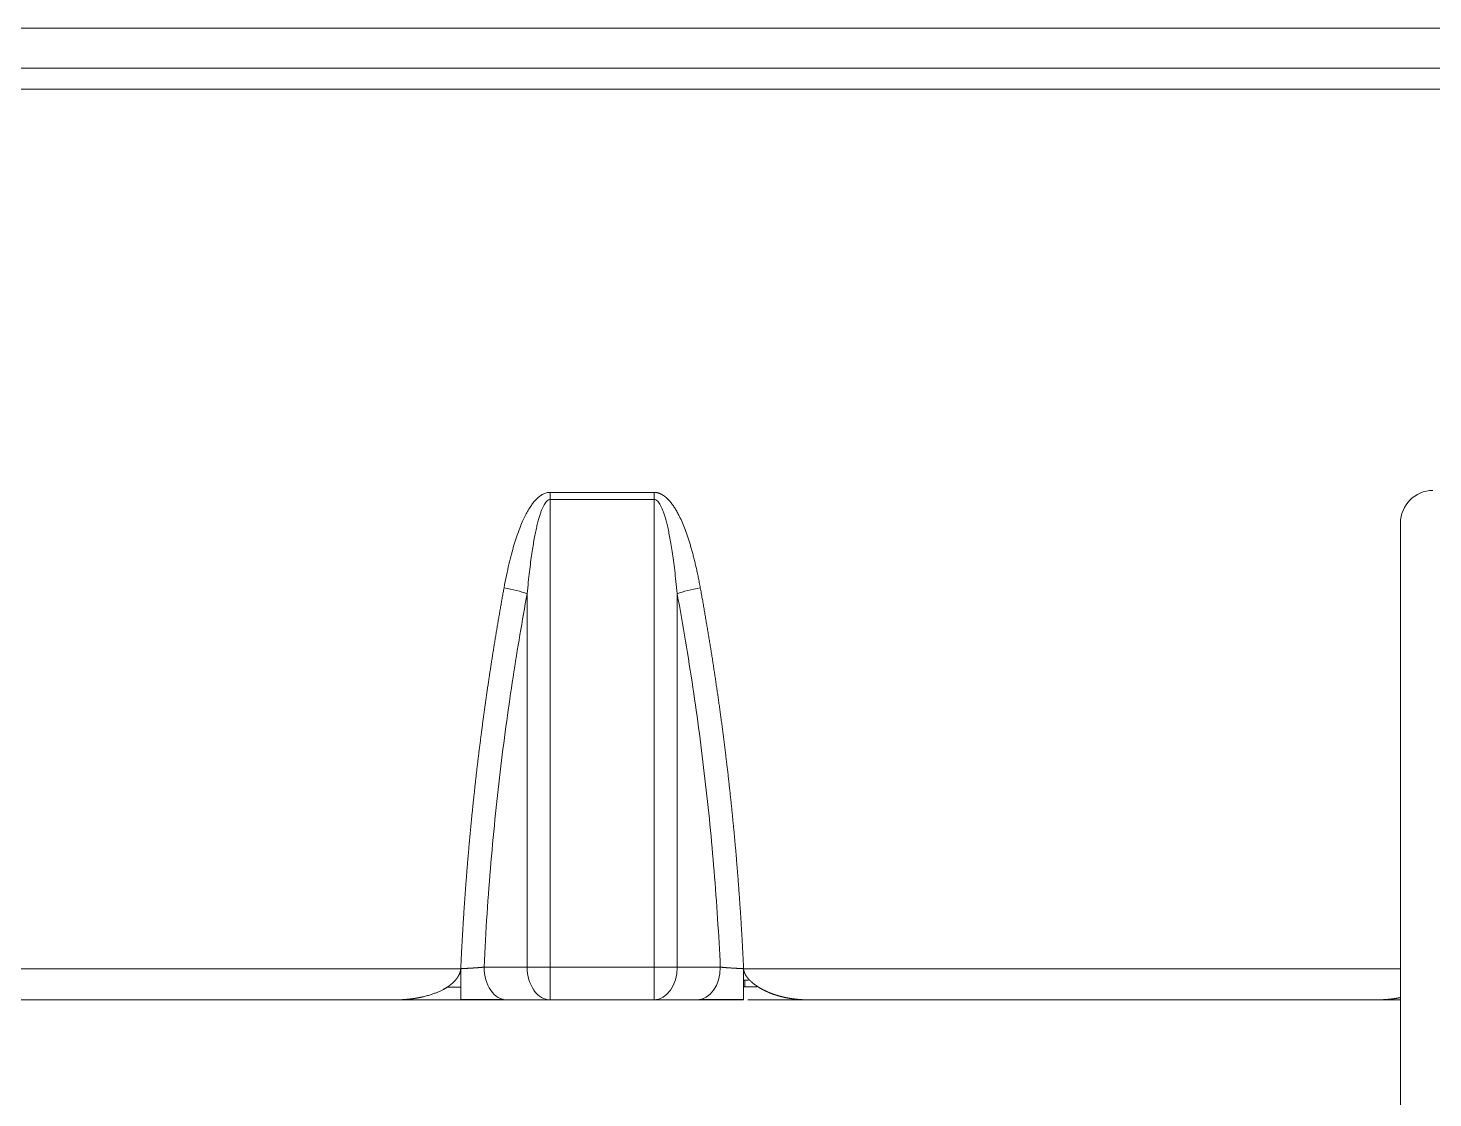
# Model space of a CAD drawing. Header units: millimetres. Extents: x 17284 to 19660, y -6011 to -2651.
# Drawn here: x 17908.49 to 17950.89, y -3418.2 to -3385.9 of the extents above; entities that cross this region are included whole.
import ezdxf

# ---------------------------------------------------------------- set-up
doc = ezdxf.new("R2010")
doc.units = ezdxf.units.MM

msp = doc.modelspace()

# ---------------------------------------------------------------- linework, layer by layer
at = {"linetype": 'Continuous', "lineweight": 13, "extrusion": (-1, -2.22045e-16, 0)}
for p, q in [((17885.112, -3385.897, 0), (17966.525, -3385.897, 0)), ((17966.525, -3387.742, 0), (17885.112, -3387.742, 0)), ((17927.384, -3399.917, 0), (17924.253, -3399.917, 0)), ((17924.253, -3400.13, 0), (17927.384, -3400.13, 0)), ((17924.253, -3400.13, 0), (17924.253, -3414.256, 0)), ((17927.384, -3414.256, 0), (17927.384, -3400.13, 0)), ((17923.555, -3402.979, 0), (17923.555, -3414.256, 0)), ((17928.082, -3402.979, 0), (17928.082, -3414.256, 0)), ((17900.473, -3414.302, 0), (17921.55, -3414.301, 0)), ((17922.252, -3414.256, 0), (17923.555, -3414.256, 0)), ((17923.555, -3414.256, 0), (17924.253, -3414.256, 0)), ((17924.253, -3414.256, 0), (17927.384, -3414.256, 0)), ((17924.253, -3414.256, 0), (17924.253, -3415.243, 0)), ((17927.384, -3414.256, 0), (17928.082, -3414.256, 0)), ((17927.384, -3414.256, 0), (17927.384, -3415.243, 0)), ((17928.082, -3414.256, 0), (17929.385, -3414.256, 0)), ((17930.087, -3414.302, 0), (17949.915, -3414.301, 0))]:
    msp.add_line(p, q, dxfattribs=at)
at = {"linetype": 'Continuous', "lineweight": 18, "extrusion": (-1, -2.22045e-16, 0)}
for p, q in [((17885.112, -3387.109, 0), (17966.525, -3387.109, 0)), ((17949.915, -3435.563, 0), (17949.915, -3400.845, 0)), ((17902.445, -3415.243, 0), (17919.578, -3415.243, 0)), ((17919.578, -3415.243, 0), (17921.55, -3415.243, 0)), ((17922.95, -3415.243, 0), (17924.253, -3415.243, 0)), ((17924.253, -3415.243, 0), (17927.384, -3415.243, 0)), ((17927.384, -3415.243, 0), (17928.687, -3415.243, 0)), ((17930.211, -3415.243, 0), (17932.059, -3415.243, 0)), ((17932.059, -3415.243, 0), (17949.192, -3415.243, 0)), ((17949.192, -3415.243, 0), (17949.915, -3415.243, 0))]:
    msp.add_line(p, q, dxfattribs=at)
at = {"linetype": 'Continuous', "lineweight": 18, "extrusion": (0, 0, -1)}
msp.add_arc((-17950.902, -3400.845, 0), 0.987, 0, 89.5, dxfattribs=at)
at = {"linetype": 'Continuous', "lineweight": 18}
for centre, major_axis, start_param, end_param in [((17922.857, -3402.979, 0), (-0.971, 0.18), 3.943529, 4.745466), ((17928.78, -3402.979, 0), (0.971, 0.18), 1.537719, 2.339656)]:
    msp.add_ellipse(centre, major_axis=major_axis, ratio=0.17892, start_param=start_param, end_param=end_param, dxfattribs=at)
at = {"linetype": 'Continuous', "lineweight": 13}
for centre, start_param, end_param in [((17922.95, -3414.256, 0), 1.570795, 3.141593), ((17924.253, -3414.256, 0), 1.570796, 3.141593), ((17927.384, -3414.256, 0), 3.141593, 4.712389), ((17928.687, -3414.256, 0), 3.141593, 4.712389)]:
    msp.add_ellipse(centre, major_axis=(0, 0.987), ratio=0.707107, start_param=start_param, end_param=end_param, dxfattribs=at)
at = {"linetype": 'Continuous', "lineweight": 18}
for points, degree in [([(17922.857, -3402.799, 0), (17922.881, -3402.669, 0), (17922.929, -3402.42, 0), (17923.004, -3402.084, 0), (17923.079, -3401.781, 0), (17923.155, -3401.51, 0), (17923.232, -3401.266, 0), (17923.31, -3401.048, 0), (17923.387, -3400.853, 0), (17923.465, -3400.681, 0), (17923.543, -3400.528, 0), (17923.622, -3400.395, 0), (17923.7, -3400.279, 0), (17923.778, -3400.181, 0), (17923.857, -3400.099, 0), (17923.939, -3400.029, 0), (17924.031, -3399.97, 0), (17924.137, -3399.928, 0), (17924.213, -3399.917, 0), (17924.253, -3399.917, 0)], 3), ([(17923.555, -3402.979, 0), (17923.566, -3402.857, 0), (17923.589, -3402.624, 0), (17923.624, -3402.308, 0), (17923.66, -3402.021, 0), (17923.696, -3401.762, 0), (17923.732, -3401.528, 0), (17923.768, -3401.317, 0), (17923.805, -3401.128, 0), (17923.842, -3400.959, 0), (17923.879, -3400.808, 0), (17923.916, -3400.674, 0), (17923.953, -3400.556, 0), (17923.99, -3400.454, 0), (17924.027, -3400.367, 0), (17924.064, -3400.294, 0), (17924.104, -3400.23, 0), (17924.148, -3400.177, 0), (17924.198, -3400.139, 0), (17924.234, -3400.13, 0), (17924.253, -3400.13, 0)], 3), ([(17924.253, -3400.13, 0), (17924.253, -3400.106, 0), (17924.253, -3400.058, 0), (17924.252, -3399.987, 0), (17924.254, -3399.94, 0), (17924.253, -3399.917, 0)], 3), ([(17927.384, -3400.13, 0), (17927.404, -3400.13, 0), (17927.441, -3400.14, 0), (17927.495, -3400.183, 0), (17927.541, -3400.241, 0), (17927.582, -3400.31, 0), (17927.621, -3400.391, 0), (17927.66, -3400.488, 0), (17927.699, -3400.602, 0), (17927.738, -3400.734, 0), (17927.777, -3400.884, 0), (17927.816, -3401.055, 0), (17927.855, -3401.247, 0), (17927.894, -3401.462, 0), (17927.932, -3401.702, 0), (17927.97, -3401.971, 0), (17928.008, -3402.271, 0), (17928.045, -3402.603, 0), (17928.07, -3402.85, 0), (17928.082, -3402.979, 0)], 3), ([(17930.087, -3414.302, 0), (17930.087, -3414.329, 0), (17930.087, -3414.386, 0), (17930.086, -3414.472, 0), (17930.086, -3414.559, 0), (17930.086, -3414.616, 0), (17930.086, -3414.645, 0)], 3), ([(17930.086, -3414.645, 0), (17930.086, -3414.662, 0), (17930.086, -3414.697, 0), (17930.086, -3414.749, 0), (17930.086, -3414.799, 0), (17930.086, -3414.831, 0), (17930.086, -3414.847, 0)], 3), ([(17930.128, -3414.644, 0), (17930.128, -3414.754, 0), (17930.128, -3414.848, 0)], 2), ([(17921.541, -3415.231, 0), (17921.86, -3415.231, 0), (17922.152, -3415.23, 0)], 2), ([(17921.55, -3415.243, 0), (17921.623, -3415.243, 0), (17921.769, -3415.243, 0), (17921.978, -3415.243, 0), (17922.211, -3415.243, 0), (17922.454, -3415.243, 0), (17922.704, -3415.243, 0), (17922.87, -3415.243, 0), (17922.95, -3415.243, 0)], 3), ([(17928.687, -3415.243, 0), (17928.732, -3415.243, 0), (17928.826, -3415.243, 0), (17928.966, -3415.243, 0), (17929.125, -3415.243, 0), (17929.317, -3415.243, 0), (17929.538, -3415.243, 0), (17929.792, -3415.243, 0), (17929.985, -3415.243, 0), (17930.087, -3415.243, 0)], 3), ([(17929.497, -3415.23, 0), (17929.783, -3415.231, 0), (17930.095, -3415.231, 0)], 2), ([(17930.084, -3415.243, 0), (17930.085, -3415.243, 0), (17930.086, -3415.22, 0)], 2)]:
    msp.add_open_spline(points, degree=degree, dxfattribs=at)
at = {"linetype": 'Continuous', "lineweight": 13}
for points in [[(17927.384, -3400.13, 0), (17927.384, -3400.094, 0), (17927.384, -3400.022, 0), (17927.384, -3399.952, 0), (17927.384, -3399.917, 0)], [(17923.555, -3402.979, 0), (17923.405, -3403.792, 0), (17923.118, -3405.475, 0), (17922.749, -3408.15, 0), (17922.447, -3411.051, 0), (17922.304, -3413.159, 0), (17922.252, -3414.256, 0)], [(17929.385, -3414.256, 0), (17929.338, -3413.27, 0), (17929.212, -3411.334, 0), (17928.936, -3408.56, 0), (17928.575, -3405.834, 0), (17928.259, -3403.937, 0), (17928.082, -3402.979, 0)]]:
    msp.add_open_spline(points, degree=3, dxfattribs=at)
for points, knots in [([(17927.384, -3399.917, 0), (17927.386, -3399.917, 0), (17927.39, -3399.917, 0), (17927.397, -3399.917, 0), (17927.403, -3399.917, 0), (17927.409, -3399.918, 0), (17927.416, -3399.918, 0), (17927.422, -3399.918, 0), (17927.429, -3399.919, 0), (17927.435, -3399.92, 0), (17927.441, -3399.921, 0), (17927.448, -3399.922, 0), (17927.454, -3399.923, 0), (17927.46, -3399.924, 0), (17927.467, -3399.925, 0), (17927.473, -3399.926, 0), (17927.48, -3399.927, 0), (17927.486, -3399.929, 0), (17927.492, -3399.93, 0), (17927.499, -3399.932, 0), (17927.505, -3399.934, 0), (17927.511, -3399.936, 0), (17927.518, -3399.938, 0), (17927.524, -3399.94, 0), (17927.53, -3399.942, 0), (17927.537, -3399.944, 0), (17927.543, -3399.946, 0), (17927.549, -3399.949, 0), (17927.556, -3399.951, 0), (17927.562, -3399.954, 0), (17927.568, -3399.956, 0), (17927.575, -3399.959, 0), (17927.581, -3399.962, 0), (17927.587, -3399.965, 0), (17927.593, -3399.968, 0), (17927.6, -3399.971, 0), (17927.606, -3399.974, 0), (17927.612, -3399.977, 0), (17927.619, -3399.981, 0), (17927.625, -3399.984, 0), (17927.631, -3399.988, 0), (17927.637, -3399.992, 0), (17927.644, -3399.995, 0), (17927.65, -3399.999, 0), (17927.656, -3400.003, 0), (17927.662, -3400.007, 0), (17927.669, -3400.012, 0), (17927.675, -3400.016, 0), (17927.681, -3400.02, 0), (17927.687, -3400.025, 0), (17927.694, -3400.029, 0), (17927.7, -3400.034, 0), (17927.706, -3400.038, 0), (17927.712, -3400.043, 0), (17927.719, -3400.048, 0), (17927.725, -3400.053, 0), (17927.731, -3400.058, 0), (17927.737, -3400.063, 0), (17927.743, -3400.069, 0), (17927.75, -3400.074, 0), (17927.756, -3400.079, 0), (17927.762, -3400.085, 0), (17927.768, -3400.091, 0), (17927.775, -3400.096, 0), (17927.781, -3400.102, 0), (17927.787, -3400.108, 0), (17927.793, -3400.114, 0), (17927.821, -3400.142, 0), (17927.871, -3400.196, 0), (17927.938, -3400.282, 0), (17928.005, -3400.379, 0), (17928.07, -3400.488, 0), (17928.143, -3400.624, 0), (17928.223, -3400.791, 0), (17928.306, -3400.992, 0), (17928.387, -3401.213, 0), (17928.443, -3401.389, 0), (17928.48, -3401.51, 0), (17928.499, -3401.573, 0), (17928.517, -3401.637, 0), (17928.535, -3401.701, 0), (17928.552, -3401.767, 0), (17928.57, -3401.834, 0), (17928.587, -3401.902, 0), (17928.604, -3401.971, 0), (17928.621, -3402.041, 0), (17928.638, -3402.112, 0), (17928.655, -3402.184, 0), (17928.671, -3402.257, 0), (17928.687, -3402.331, 0), (17928.703, -3402.407, 0), (17928.719, -3402.483, 0), (17928.734, -3402.561, 0), (17928.75, -3402.639, 0), (17928.765, -3402.719, 0), (17928.775, -3402.773, 0), (17928.78, -3402.799, 0)], [0, 0, 0, 0, 0.001877, 0.003754, 0.005631, 0.007508, 0.009386, 0.011265, 0.013145, 0.015028, 0.016912, 0.0188, 0.020691, 0.022585, 0.024483, 0.026385, 0.028293, 0.030205, 0.032123, 0.034048, 0.035978, 0.037915, 0.039859, 0.041811, 0.043771, 0.045738, 0.047715, 0.0497, 0.051694, 0.053699, 0.055713, 0.057737, 0.059772, 0.061818, 0.063876, 0.065945, 0.068025, 0.070118, 0.072224, 0.074342, 0.076474, 0.078619, 0.080777, 0.08295, 0.085136, 0.087337, 0.089553, 0.091784, 0.09403, 0.096291, 0.098568, 0.100861, 0.103171, 0.105496, 0.107838, 0.110197, 0.112573, 0.114967, 0.117377, 0.119806, 0.122252, 0.124716, 0.127198, 0.129699, 0.132218, 0.134756, 0.137313, 0.139889, 0.169947, 0.202385, 0.237365, 0.275015, 0.31544, 0.37545, 0.440476, 0.510655, 0.586098, 0.605243, 0.624676, 0.644398, 0.664411, 0.684715, 0.705311, 0.726199, 0.747382, 0.76886, 0.790632, 0.812702, 0.835068, 0.857731, 0.880693, 0.903954, 0.927515, 0.951376, 0.975537, 1, 1, 1, 1]), ([(17922.857, -3402.799, 0), (17922.853, -3402.824, 0), (17922.844, -3402.872, 0), (17922.83, -3402.945, 0), (17922.817, -3403.018, 0), (17922.804, -3403.091, 0), (17922.791, -3403.163, 0), (17922.778, -3403.236, 0), (17922.765, -3403.309, 0), (17922.753, -3403.381, 0), (17922.74, -3403.454, 0), (17922.727, -3403.527, 0), (17922.715, -3403.599, 0), (17922.702, -3403.672, 0), (17922.69, -3403.745, 0), (17922.677, -3403.817, 0), (17922.665, -3403.89, 0), (17922.653, -3403.963, 0), (17922.64, -3404.035, 0), (17922.628, -3404.108, 0), (17922.616, -3404.18, 0), (17922.604, -3404.253, 0), (17922.592, -3404.325, 0), (17922.58, -3404.398, 0), (17922.569, -3404.47, 0), (17922.557, -3404.543, 0), (17922.545, -3404.615, 0), (17922.534, -3404.688, 0), (17922.522, -3404.76, 0), (17922.511, -3404.833, 0), (17922.499, -3404.905, 0), (17922.488, -3404.978, 0), (17922.477, -3405.05, 0), (17922.465, -3405.123, 0), (17922.454, -3405.195, 0), (17922.443, -3405.267, 0), (17922.432, -3405.34, 0), (17922.421, -3405.412, 0), (17922.41, -3405.484, 0), (17922.399, -3405.557, 0), (17922.389, -3405.629, 0), (17922.378, -3405.701, 0), (17922.367, -3405.773, 0), (17922.357, -3405.846, 0), (17922.346, -3405.918, 0), (17922.336, -3405.99, 0), (17922.325, -3406.062, 0), (17922.315, -3406.135, 0), (17922.305, -3406.207, 0), (17922.295, -3406.279, 0), (17922.285, -3406.351, 0), (17922.275, -3406.423, 0), (17922.265, -3406.495, 0), (17922.255, -3406.567, 0), (17922.245, -3406.639, 0), (17922.235, -3406.711, 0), (17922.225, -3406.783, 0), (17922.216, -3406.856, 0), (17922.206, -3406.928, 0), (17922.197, -3407, 0), (17922.187, -3407.071, 0), (17922.178, -3407.143, 0), (17922.168, -3407.215, 0), (17922.159, -3407.287, 0), (17922.15, -3407.359, 0), (17922.141, -3407.431, 0), (17922.132, -3407.503, 0), (17922.123, -3407.575, 0), (17922.114, -3407.647, 0), (17922.105, -3407.718, 0), (17922.096, -3407.79, 0), (17922.087, -3407.862, 0), (17922.079, -3407.934, 0), (17922.07, -3408.006, 0), (17922.061, -3408.077, 0), (17922.053, -3408.149, 0), (17922.044, -3408.221, 0), (17922.036, -3408.292, 0), (17922.028, -3408.364, 0), (17922.02, -3408.436, 0), (17922.011, -3408.507, 0), (17922.003, -3408.579, 0), (17921.995, -3408.65, 0), (17921.987, -3408.722, 0), (17921.979, -3408.793, 0), (17921.971, -3408.865, 0), (17921.964, -3408.936, 0), (17921.956, -3409.008, 0), (17921.948, -3409.079, 0), (17921.941, -3409.151, 0), (17921.933, -3409.222, 0), (17921.926, -3409.294, 0), (17921.918, -3409.365, 0), (17921.911, -3409.436, 0), (17921.903, -3409.508, 0), (17921.896, -3409.579, 0), (17921.889, -3409.65, 0), (17921.882, -3409.721, 0), (17921.875, -3409.793, 0), (17921.868, -3409.864, 0), (17921.861, -3409.935, 0), (17921.854, -3410.006, 0), (17921.847, -3410.077, 0), (17921.84, -3410.148, 0), (17921.834, -3410.22, 0), (17921.827, -3410.291, 0), (17921.821, -3410.362, 0), (17921.814, -3410.433, 0), (17921.808, -3410.504, 0), (17921.801, -3410.575, 0), (17921.795, -3410.646, 0), (17921.789, -3410.717, 0), (17921.783, -3410.788, 0), (17921.776, -3410.859, 0), (17921.77, -3410.929, 0), (17921.764, -3411, 0), (17921.758, -3411.071, 0), (17921.753, -3411.142, 0), (17921.747, -3411.213, 0), (17921.741, -3411.283, 0), (17921.735, -3411.354, 0), (17921.73, -3411.425, 0), (17921.724, -3411.496, 0), (17921.719, -3411.566, 0), (17921.713, -3411.637, 0), (17921.708, -3411.707, 0), (17921.702, -3411.778, 0), (17921.697, -3411.849, 0), (17921.692, -3411.919, 0), (17921.687, -3411.99, 0), (17921.682, -3412.06, 0), (17921.677, -3412.131, 0), (17921.672, -3412.201, 0), (17921.667, -3412.271, 0), (17921.662, -3412.342, 0), (17921.657, -3412.412, 0), (17921.652, -3412.483, 0), (17921.648, -3412.553, 0), (17921.643, -3412.623, 0), (17921.638, -3412.693, 0), (17921.634, -3412.764, 0), (17921.63, -3412.834, 0), (17921.625, -3412.904, 0), (17921.621, -3412.974, 0), (17921.617, -3413.044, 0), (17921.612, -3413.114, 0), (17921.608, -3413.184, 0), (17921.604, -3413.254, 0), (17921.6, -3413.324, 0), (17921.596, -3413.394, 0), (17921.592, -3413.464, 0), (17921.588, -3413.534, 0), (17921.585, -3413.604, 0), (17921.581, -3413.674, 0), (17921.577, -3413.744, 0), (17921.574, -3413.814, 0), (17921.57, -3413.883, 0), (17921.567, -3413.953, 0), (17921.563, -3414.023, 0), (17921.56, -3414.093, 0), (17921.556, -3414.162, 0), (17921.553, -3414.232, 0), (17921.551, -3414.278, 0), (17921.55, -3414.301, 0)], [0, 0, 0, 0, 0.006443, 0.012883, 0.01932, 0.025755, 0.032186, 0.038615, 0.04504, 0.051463, 0.057883, 0.0643, 0.070714, 0.077125, 0.083533, 0.089939, 0.096341, 0.102741, 0.109137, 0.115531, 0.121922, 0.12831, 0.134695, 0.141077, 0.147456, 0.153833, 0.160206, 0.166577, 0.172944, 0.179309, 0.185671, 0.19203, 0.198386, 0.204739, 0.211089, 0.217437, 0.223781, 0.230123, 0.236461, 0.242797, 0.24913, 0.25546, 0.261787, 0.268111, 0.274432, 0.280751, 0.287066, 0.293379, 0.299688, 0.305995, 0.312299, 0.3186, 0.324898, 0.331193, 0.337485, 0.343775, 0.350061, 0.356345, 0.362626, 0.368903, 0.375178, 0.38145, 0.387719, 0.393986, 0.400249, 0.406509, 0.412767, 0.419022, 0.425273, 0.431522, 0.437768, 0.444011, 0.450252, 0.456489, 0.462723, 0.468955, 0.475184, 0.481409, 0.487632, 0.493852, 0.500069, 0.506284, 0.512495, 0.518704, 0.524909, 0.531112, 0.537312, 0.543509, 0.549703, 0.555894, 0.562082, 0.568268, 0.57445, 0.58063, 0.586807, 0.592981, 0.599152, 0.60532, 0.611485, 0.617648, 0.623807, 0.629964, 0.636117, 0.642268, 0.648416, 0.654561, 0.660704, 0.666843, 0.672979, 0.679113, 0.685243, 0.691371, 0.697496, 0.703618, 0.709737, 0.715853, 0.721966, 0.728076, 0.734184, 0.740288, 0.746389, 0.752488, 0.758584, 0.764676, 0.770766, 0.776853, 0.782937, 0.789018, 0.795096, 0.801171, 0.807244, 0.813313, 0.819379, 0.825443, 0.831503, 0.837561, 0.843616, 0.849667, 0.855716, 0.861762, 0.867805, 0.873845, 0.879882, 0.885916, 0.891947, 0.897975, 0.904, 0.910022, 0.916042, 0.922058, 0.928071, 0.934082, 0.940089, 0.946093, 0.952095, 0.958093, 0.964089, 0.970082, 0.976071, 0.982058, 0.988042, 0.994022, 1, 1, 1, 1]), ([(17930.087, -3414.302, 0), (17930.086, -3414.276, 0), (17930.083, -3414.224, 0), (17930.08, -3414.147, 0), (17930.076, -3414.069, 0), (17930.072, -3413.991, 0), (17930.068, -3413.914, 0), (17930.064, -3413.836, 0), (17930.06, -3413.759, 0), (17930.056, -3413.681, 0), (17930.052, -3413.603, 0), (17930.048, -3413.526, 0), (17930.044, -3413.448, 0), (17930.039, -3413.37, 0), (17930.035, -3413.292, 0), (17930.03, -3413.214, 0), (17930.026, -3413.137, 0), (17930.021, -3413.059, 0), (17930.016, -3412.981, 0), (17930.012, -3412.903, 0), (17930.007, -3412.825, 0), (17930.002, -3412.747, 0), (17929.997, -3412.669, 0), (17929.992, -3412.591, 0), (17929.987, -3412.513, 0), (17929.981, -3412.435, 0), (17929.976, -3412.357, 0), (17929.971, -3412.279, 0), (17929.965, -3412.201, 0), (17929.96, -3412.123, 0), (17929.954, -3412.044, 0), (17929.948, -3411.966, 0), (17929.943, -3411.888, 0), (17929.937, -3411.81, 0), (17929.931, -3411.732, 0), (17929.925, -3411.653, 0), (17929.919, -3411.575, 0), (17929.913, -3411.497, 0), (17929.907, -3411.419, 0), (17929.9, -3411.34, 0), (17929.894, -3411.262, 0), (17929.888, -3411.184, 0), (17929.881, -3411.105, 0), (17929.875, -3411.027, 0), (17929.868, -3410.948, 0), (17929.861, -3410.87, 0), (17929.855, -3410.791, 0), (17929.848, -3410.713, 0), (17929.841, -3410.634, 0), (17929.834, -3410.556, 0), (17929.827, -3410.477, 0), (17929.82, -3410.399, 0), (17929.812, -3410.32, 0), (17929.805, -3410.242, 0), (17929.798, -3410.163, 0), (17929.79, -3410.085, 0), (17929.783, -3410.006, 0), (17929.775, -3409.927, 0), (17929.767, -3409.849, 0), (17929.76, -3409.77, 0), (17929.752, -3409.691, 0), (17929.744, -3409.612, 0), (17929.736, -3409.534, 0), (17929.728, -3409.455, 0), (17929.72, -3409.376, 0), (17929.712, -3409.297, 0), (17929.703, -3409.219, 0), (17929.695, -3409.14, 0), (17929.687, -3409.061, 0), (17929.678, -3408.982, 0), (17929.67, -3408.903, 0), (17929.661, -3408.825, 0), (17929.652, -3408.746, 0), (17929.643, -3408.667, 0), (17929.635, -3408.588, 0), (17929.626, -3408.509, 0), (17929.617, -3408.43, 0), (17929.607, -3408.351, 0), (17929.598, -3408.272, 0), (17929.589, -3408.193, 0), (17929.58, -3408.114, 0), (17929.57, -3408.035, 0), (17929.561, -3407.956, 0), (17929.551, -3407.877, 0), (17929.542, -3407.798, 0), (17929.532, -3407.719, 0), (17929.522, -3407.64, 0), (17929.512, -3407.561, 0), (17929.502, -3407.482, 0), (17929.492, -3407.403, 0), (17929.482, -3407.324, 0), (17929.472, -3407.244, 0), (17929.462, -3407.165, 0), (17929.452, -3407.086, 0), (17929.441, -3407.007, 0), (17929.431, -3406.928, 0), (17929.42, -3406.849, 0), (17929.41, -3406.769, 0), (17929.399, -3406.69, 0), (17929.388, -3406.611, 0), (17929.377, -3406.532, 0), (17929.366, -3406.453, 0), (17929.355, -3406.373, 0), (17929.344, -3406.294, 0), (17929.333, -3406.215, 0), (17929.322, -3406.136, 0), (17929.31, -3406.056, 0), (17929.299, -3405.977, 0), (17929.288, -3405.898, 0), (17929.276, -3405.818, 0), (17929.264, -3405.739, 0), (17929.253, -3405.66, 0), (17929.241, -3405.58, 0), (17929.229, -3405.501, 0), (17929.217, -3405.422, 0), (17929.205, -3405.342, 0), (17929.193, -3405.263, 0), (17929.181, -3405.184, 0), (17929.169, -3405.104, 0), (17929.156, -3405.025, 0), (17929.144, -3404.945, 0), (17929.131, -3404.866, 0), (17929.119, -3404.787, 0), (17929.106, -3404.707, 0), (17929.094, -3404.628, 0), (17929.081, -3404.548, 0), (17929.068, -3404.469, 0), (17929.055, -3404.389, 0), (17929.042, -3404.31, 0), (17929.029, -3404.231, 0), (17929.016, -3404.151, 0), (17929.002, -3404.072, 0), (17928.989, -3403.992, 0), (17928.976, -3403.913, 0), (17928.962, -3403.833, 0), (17928.949, -3403.754, 0), (17928.935, -3403.674, 0), (17928.921, -3403.595, 0), (17928.907, -3403.515, 0), (17928.894, -3403.436, 0), (17928.88, -3403.356, 0), (17928.866, -3403.277, 0), (17928.852, -3403.197, 0), (17928.837, -3403.118, 0), (17928.823, -3403.038, 0), (17928.809, -3402.959, 0), (17928.794, -3402.879, 0), (17928.785, -3402.826, 0), (17928.78, -3402.799, 0)], [0, 0, 0, 0, 0.006656, 0.013315, 0.019976, 0.02664, 0.033307, 0.039977, 0.046649, 0.053324, 0.060002, 0.066683, 0.073366, 0.080052, 0.08674, 0.093431, 0.100125, 0.106822, 0.113521, 0.120223, 0.126928, 0.133635, 0.140346, 0.147058, 0.153774, 0.160492, 0.167213, 0.173936, 0.180663, 0.187391, 0.194123, 0.200857, 0.207594, 0.214334, 0.221076, 0.227821, 0.234568, 0.241318, 0.248071, 0.254827, 0.261585, 0.268346, 0.275109, 0.281875, 0.288644, 0.295416, 0.30219, 0.308966, 0.315746, 0.322528, 0.329312, 0.336099, 0.342889, 0.349682, 0.356477, 0.363275, 0.370075, 0.376878, 0.383684, 0.390492, 0.397303, 0.404117, 0.410933, 0.417752, 0.424574, 0.431398, 0.438225, 0.445054, 0.451886, 0.458721, 0.465558, 0.472398, 0.479241, 0.486087, 0.492935, 0.499785, 0.506638, 0.513494, 0.520353, 0.527214, 0.534078, 0.540945, 0.547814, 0.554686, 0.56156, 0.568437, 0.575317, 0.582199, 0.589084, 0.595972, 0.602862, 0.609756, 0.616651, 0.62355, 0.630451, 0.637354, 0.64426, 0.651169, 0.658081, 0.664995, 0.671912, 0.678832, 0.685754, 0.692679, 0.699606, 0.706536, 0.713469, 0.720405, 0.727343, 0.734284, 0.741227, 0.748173, 0.755122, 0.762074, 0.769028, 0.775984, 0.782944, 0.789906, 0.79687, 0.803838, 0.810808, 0.81778, 0.824756, 0.831734, 0.838714, 0.845698, 0.852683, 0.859672, 0.866663, 0.873657, 0.880654, 0.887653, 0.894655, 0.901659, 0.908666, 0.915676, 0.922689, 0.929704, 0.936721, 0.943742, 0.950765, 0.95779, 0.964819, 0.97185, 0.978883, 0.98592, 0.992958, 1, 1, 1, 1]), ([(17921.146, -3414.855, 0), (17921.149, -3414.853, 0), (17921.156, -3414.848, 0), (17921.166, -3414.842, 0), (17921.177, -3414.835, 0), (17921.187, -3414.828, 0), (17921.197, -3414.82, 0), (17921.206, -3414.813, 0), (17921.216, -3414.806, 0), (17921.226, -3414.799, 0), (17921.235, -3414.792, 0), (17921.244, -3414.785, 0), (17921.253, -3414.778, 0), (17921.262, -3414.77, 0), (17921.271, -3414.763, 0), (17921.28, -3414.756, 0), (17921.288, -3414.748, 0), (17921.297, -3414.741, 0), (17921.305, -3414.734, 0), (17921.313, -3414.726, 0), (17921.321, -3414.719, 0), (17921.329, -3414.711, 0), (17921.337, -3414.704, 0), (17921.344, -3414.697, 0), (17921.352, -3414.689, 0), (17921.359, -3414.682, 0), (17921.366, -3414.674, 0), (17921.373, -3414.666, 0), (17921.38, -3414.659, 0), (17921.387, -3414.651, 0), (17921.393, -3414.644, 0), (17921.4, -3414.636, 0), (17921.407, -3414.628, 0), (17921.414, -3414.618, 0), (17921.422, -3414.608, 0), (17921.43, -3414.598, 0), (17921.435, -3414.591, 0), (17921.437, -3414.588, 0)], [0, 0, 0, 0, 0.032065, 0.063859, 0.095382, 0.126637, 0.157623, 0.188343, 0.218797, 0.248986, 0.278912, 0.308576, 0.33798, 0.367124, 0.39601, 0.42464, 0.453014, 0.481135, 0.509004, 0.536622, 0.563991, 0.591113, 0.617989, 0.644622, 0.671012, 0.697163, 0.723075, 0.748751, 0.774192, 0.799402, 0.824381, 0.849132, 0.873658, 0.905645, 0.937359, 0.968808, 1, 1, 1, 1]), ([(17921.55, -3414.301, 0), (17921.553, -3414.301, 0), (17921.56, -3414.301, 0), (17921.571, -3414.301, 0), (17921.581, -3414.3, 0), (17921.592, -3414.3, 0), (17921.602, -3414.299, 0), (17921.613, -3414.298, 0), (17921.624, -3414.298, 0), (17921.636, -3414.297, 0), (17921.647, -3414.297, 0), (17921.658, -3414.296, 0), (17921.67, -3414.296, 0), (17921.681, -3414.295, 0), (17921.693, -3414.294, 0), (17921.705, -3414.294, 0), (17921.717, -3414.293, 0), (17921.729, -3414.292, 0), (17921.741, -3414.292, 0), (17921.754, -3414.291, 0), (17921.766, -3414.29, 0), (17921.779, -3414.29, 0), (17921.791, -3414.289, 0), (17921.804, -3414.288, 0), (17921.817, -3414.287, 0), (17921.83, -3414.287, 0), (17921.843, -3414.286, 0), (17921.856, -3414.285, 0), (17921.869, -3414.284, 0), (17921.879, -3414.284, 0), (17921.887, -3414.283, 0), (17921.892, -3414.283, 0), (17921.897, -3414.283, 0), (17921.903, -3414.282, 0), (17921.909, -3414.282, 0), (17921.915, -3414.281, 0), (17921.922, -3414.281, 0), (17921.929, -3414.28, 0), (17921.936, -3414.28, 0), (17921.944, -3414.279, 0), (17921.952, -3414.279, 0), (17921.96, -3414.278, 0), (17921.969, -3414.278, 0), (17921.977, -3414.277, 0), (17921.986, -3414.276, 0), (17921.996, -3414.276, 0), (17922.005, -3414.275, 0), (17922.015, -3414.274, 0), (17922.026, -3414.274, 0), (17922.036, -3414.273, 0), (17922.047, -3414.272, 0), (17922.057, -3414.271, 0), (17922.069, -3414.271, 0), (17922.08, -3414.27, 0), (17922.091, -3414.269, 0), (17922.103, -3414.268, 0), (17922.115, -3414.267, 0), (17922.127, -3414.266, 0), (17922.139, -3414.265, 0), (17922.151, -3414.264, 0), (17922.164, -3414.263, 0), (17922.176, -3414.262, 0), (17922.189, -3414.261, 0), (17922.201, -3414.26, 0), (17922.214, -3414.259, 0), (17922.227, -3414.258, 0), (17922.24, -3414.257, 0), (17922.248, -3414.256, 0), (17922.252, -3414.256, 0)], [0, 0, 0, 0, 0.01307, 0.026321, 0.039752, 0.053363, 0.067156, 0.081129, 0.095283, 0.109618, 0.124134, 0.138831, 0.153709, 0.168767, 0.184006, 0.199425, 0.215023, 0.2308, 0.246755, 0.262889, 0.2792, 0.295687, 0.31235, 0.329187, 0.346198, 0.363381, 0.380736, 0.398261, 0.415954, 0.433815, 0.440226, 0.447107, 0.454456, 0.462274, 0.470561, 0.479317, 0.488542, 0.498235, 0.508396, 0.519025, 0.530122, 0.541685, 0.553714, 0.566208, 0.579167, 0.592588, 0.606471, 0.620815, 0.635618, 0.650877, 0.666591, 0.682757, 0.699374, 0.716437, 0.733945, 0.751893, 0.770279, 0.789097, 0.808345, 0.828017, 0.848108, 0.868613, 0.889527, 0.910843, 0.932555, 0.954657, 0.977141, 1, 1, 1, 1]), ([(17929.385, -3414.256, 0), (17929.387, -3414.256, 0), (17929.391, -3414.256, 0), (17929.398, -3414.257, 0), (17929.405, -3414.258, 0), (17929.412, -3414.258, 0), (17929.419, -3414.259, 0), (17929.426, -3414.259, 0), (17929.432, -3414.26, 0), (17929.439, -3414.26, 0), (17929.446, -3414.261, 0), (17929.452, -3414.262, 0), (17929.459, -3414.262, 0), (17929.465, -3414.263, 0), (17929.471, -3414.263, 0), (17929.478, -3414.264, 0), (17929.484, -3414.264, 0), (17929.49, -3414.265, 0), (17929.496, -3414.265, 0), (17929.502, -3414.266, 0), (17929.508, -3414.266, 0), (17929.514, -3414.267, 0), (17929.52, -3414.267, 0), (17929.525, -3414.267, 0), (17929.531, -3414.268, 0), (17929.536, -3414.268, 0), (17929.542, -3414.269, 0), (17929.547, -3414.269, 0), (17929.552, -3414.27, 0), (17929.557, -3414.27, 0), (17929.562, -3414.27, 0), (17929.567, -3414.271, 0), (17929.571, -3414.271, 0), (17929.576, -3414.271, 0), (17929.581, -3414.272, 0), (17929.585, -3414.272, 0), (17929.589, -3414.272, 0), (17929.593, -3414.273, 0), (17929.597, -3414.273, 0), (17929.601, -3414.273, 0), (17929.605, -3414.273, 0), (17929.609, -3414.274, 0), (17929.612, -3414.274, 0), (17929.616, -3414.274, 0), (17929.619, -3414.274, 0), (17929.622, -3414.275, 0), (17929.625, -3414.275, 0), (17929.628, -3414.275, 0), (17929.631, -3414.275, 0), (17929.634, -3414.276, 0), (17929.636, -3414.276, 0), (17929.639, -3414.276, 0), (17929.641, -3414.276, 0), (17929.643, -3414.276, 0), (17929.645, -3414.276, 0), (17929.647, -3414.276, 0), (17929.649, -3414.277, 0), (17929.65, -3414.277, 0), (17929.652, -3414.277, 0), (17929.661, -3414.277, 0), (17929.679, -3414.279, 0), (17929.704, -3414.28, 0), (17929.73, -3414.282, 0), (17929.755, -3414.284, 0), (17929.78, -3414.285, 0), (17929.804, -3414.287, 0), (17929.829, -3414.288, 0), (17929.853, -3414.289, 0), (17929.876, -3414.291, 0), (17929.899, -3414.292, 0), (17929.922, -3414.293, 0), (17929.944, -3414.295, 0), (17929.966, -3414.296, 0), (17929.988, -3414.297, 0), (17930.008, -3414.298, 0), (17930.029, -3414.299, 0), (17930.049, -3414.3, 0), (17930.068, -3414.301, 0), (17930.081, -3414.301, 0), (17930.087, -3414.302, 0)], [0, 0, 0, 0, 0.01247, 0.024777, 0.03692, 0.048896, 0.060706, 0.072346, 0.083816, 0.095115, 0.106241, 0.117194, 0.127971, 0.138573, 0.148997, 0.159244, 0.169311, 0.179199, 0.188906, 0.198431, 0.207774, 0.216934, 0.22591, 0.234702, 0.243309, 0.25173, 0.259964, 0.268012, 0.275873, 0.283546, 0.291031, 0.298327, 0.305435, 0.312353, 0.319081, 0.325619, 0.331967, 0.338124, 0.344091, 0.349866, 0.35545, 0.360842, 0.366043, 0.371052, 0.375869, 0.380493, 0.384926, 0.389165, 0.393212, 0.397067, 0.400728, 0.404197, 0.407473, 0.410556, 0.413445, 0.416142, 0.418645, 0.420955, 0.423071, 0.424995, 0.461276, 0.49694, 0.531974, 0.566364, 0.600099, 0.633169, 0.665564, 0.697277, 0.728301, 0.758631, 0.788264, 0.817195, 0.845423, 0.872946, 0.899764, 0.925877, 0.951286, 0.975993, 1, 1, 1, 1]), ([(17919.578, -3415.243, 0), (17919.584, -3415.243, 0), (17919.597, -3415.243, 0), (17919.616, -3415.243, 0), (17919.635, -3415.242, 0), (17919.654, -3415.242, 0), (17919.672, -3415.242, 0), (17919.691, -3415.241, 0), (17919.709, -3415.241, 0), (17919.727, -3415.24, 0), (17919.745, -3415.239, 0), (17919.763, -3415.238, 0), (17919.78, -3415.238, 0), (17919.798, -3415.237, 0), (17919.815, -3415.236, 0), (17919.832, -3415.235, 0), (17919.849, -3415.233, 0), (17919.866, -3415.232, 0), (17919.883, -3415.231, 0), (17919.899, -3415.23, 0), (17919.915, -3415.228, 0), (17919.932, -3415.227, 0), (17919.948, -3415.225, 0), (17919.964, -3415.224, 0), (17919.979, -3415.222, 0), (17919.995, -3415.22, 0), (17920.01, -3415.219, 0), (17920.025, -3415.217, 0), (17920.041, -3415.215, 0), (17920.055, -3415.213, 0), (17920.07, -3415.211, 0), (17920.085, -3415.21, 0), (17920.099, -3415.208, 0), (17920.114, -3415.206, 0), (17920.128, -3415.204, 0), (17920.142, -3415.202, 0), (17920.155, -3415.199, 0), (17920.169, -3415.197, 0), (17920.183, -3415.195, 0), (17920.196, -3415.193, 0), (17920.209, -3415.191, 0), (17920.222, -3415.189, 0), (17920.235, -3415.186, 0), (17920.248, -3415.184, 0), (17920.26, -3415.182, 0), (17920.273, -3415.18, 0), (17920.285, -3415.177, 0), (17920.297, -3415.175, 0), (17920.309, -3415.173, 0), (17920.32, -3415.17, 0), (17920.332, -3415.168, 0), (17920.343, -3415.165, 0), (17920.355, -3415.163, 0), (17920.366, -3415.161, 0), (17920.377, -3415.158, 0), (17920.388, -3415.156, 0), (17920.398, -3415.153, 0), (17920.409, -3415.151, 0), (17920.419, -3415.149, 0), (17920.465, -3415.138, 0), (17920.546, -3415.117, 0), (17920.657, -3415.083, 0), (17920.76, -3415.047, 0), (17920.857, -3415.008, 0), (17920.945, -3414.968, 0), (17921.009, -3414.936, 0), (17921.049, -3414.914, 0), (17921.069, -3414.902, 0), (17921.089, -3414.891, 0), (17921.108, -3414.879, 0), (17921.127, -3414.867, 0), (17921.139, -3414.859, 0), (17921.146, -3414.855, 0)], [0, 0, 0, 0, 0.011828, 0.023561, 0.035198, 0.04674, 0.058187, 0.069538, 0.080794, 0.091954, 0.103019, 0.113988, 0.124862, 0.13564, 0.146324, 0.156911, 0.167404, 0.177801, 0.188102, 0.198308, 0.208419, 0.218434, 0.228354, 0.238179, 0.247908, 0.257542, 0.26708, 0.276523, 0.285871, 0.295123, 0.30428, 0.313342, 0.322308, 0.331179, 0.339955, 0.348635, 0.35722, 0.36571, 0.374104, 0.382403, 0.390607, 0.398715, 0.406728, 0.414646, 0.422469, 0.430196, 0.437828, 0.445365, 0.452806, 0.460152, 0.467403, 0.474559, 0.48162, 0.488585, 0.495455, 0.50223, 0.50891, 0.515495, 0.521984, 0.528378, 0.603307, 0.67422, 0.74114, 0.804094, 0.863111, 0.91823, 0.932347, 0.946267, 0.959992, 0.973521, 0.986857, 1, 1, 1, 1]), ([(17921.146, -3414.855, 0), (17921.158, -3414.855, 0), (17921.199, -3414.855, 0), (17921.265, -3414.855, 0), (17921.341, -3414.855, 0), (17921.407, -3414.855, 0), (17921.469, -3414.855, 0), (17921.512, -3414.855, 0), (17921.557, -3414.855, 0), (17921.552, -3414.855, 0)], [0, 0, 0, 0, 0.075178, 0.25065, 0.413082, 0.563334, 0.700844, 0.842059, 1, 1, 1, 1]), ([(17949.192, -3415.243, 0), (17949.198, -3415.243, 0), (17949.211, -3415.243, 0), (17949.23, -3415.243, 0), (17949.249, -3415.242, 0), (17949.268, -3415.242, 0), (17949.286, -3415.242, 0), (17949.305, -3415.241, 0), (17949.323, -3415.241, 0), (17949.341, -3415.24, 0), (17949.359, -3415.239, 0), (17949.377, -3415.238, 0), (17949.394, -3415.238, 0), (17949.412, -3415.237, 0), (17949.429, -3415.236, 0), (17949.446, -3415.235, 0), (17949.463, -3415.233, 0), (17949.48, -3415.232, 0), (17949.497, -3415.231, 0), (17949.513, -3415.23, 0), (17949.53, -3415.228, 0), (17949.546, -3415.227, 0), (17949.562, -3415.225, 0), (17949.578, -3415.224, 0), (17949.593, -3415.222, 0), (17949.609, -3415.22, 0), (17949.624, -3415.219, 0), (17949.64, -3415.217, 0), (17949.655, -3415.215, 0), (17949.67, -3415.213, 0), (17949.684, -3415.211, 0), (17949.699, -3415.21, 0), (17949.713, -3415.208, 0), (17949.728, -3415.206, 0), (17949.742, -3415.204, 0), (17949.756, -3415.202, 0), (17949.77, -3415.199, 0), (17949.783, -3415.197, 0), (17949.797, -3415.195, 0), (17949.81, -3415.193, 0), (17949.823, -3415.191, 0), (17949.836, -3415.189, 0), (17949.849, -3415.186, 0), (17949.862, -3415.184, 0), (17949.874, -3415.182, 0), (17949.887, -3415.18, 0), (17949.899, -3415.177, 0), (17949.908, -3415.175, 0), (17949.914, -3415.174, 0), (17949.915, -3415.174, 0)], [0, 0, 0, 0, 0.026398, 0.052583, 0.078556, 0.104315, 0.129861, 0.155195, 0.180315, 0.205222, 0.229917, 0.254398, 0.278667, 0.302722, 0.326565, 0.350195, 0.373611, 0.396815, 0.419806, 0.442584, 0.465149, 0.487502, 0.509641, 0.531567, 0.553281, 0.574782, 0.59607, 0.617145, 0.638007, 0.658656, 0.679093, 0.699317, 0.719328, 0.739126, 0.758711, 0.778084, 0.797244, 0.816191, 0.834925, 0.853447, 0.871756, 0.889852, 0.907736, 0.925407, 0.942865, 0.960111, 0.977144, 0.993965, 1, 1, 1, 1])]:
    msp.add_open_spline(points, degree=3, knots=knots, dxfattribs=at)
at = {"linetype": 'Continuous', "lineweight": 18}
for points, knots in [([(17921.437, -3414.588, 0), (17921.438, -3414.586, 0), (17921.441, -3414.582, 0), (17921.445, -3414.576, 0), (17921.449, -3414.57, 0), (17921.453, -3414.564, 0), (17921.457, -3414.558, 0), (17921.46, -3414.552, 0), (17921.468, -3414.54, 0), (17921.479, -3414.52, 0), (17921.493, -3414.492, 0), (17921.505, -3414.468, 0), (17921.514, -3414.448, 0), (17921.521, -3414.433, 0), (17921.526, -3414.419, 0), (17921.531, -3414.406, 0), (17921.535, -3414.393, 0), (17921.539, -3414.382, 0), (17921.541, -3414.371, 0), (17921.544, -3414.361, 0), (17921.545, -3414.351, 0), (17921.547, -3414.342, 0), (17921.548, -3414.332, 0), (17921.549, -3414.322, 0), (17921.55, -3414.312, 0), (17921.55, -3414.305, 0), (17921.55, -3414.301, 0)], [0, 0, 0, 0, 0.023404, 0.046705, 0.069904, 0.093004, 0.116008, 0.138917, 0.161734, 0.25648, 0.357838, 0.465882, 0.519765, 0.570732, 0.618812, 0.664037, 0.706449, 0.746096, 0.77796, 0.80973, 0.841435, 0.873104, 0.904766, 0.93645, 0.968185, 1, 1, 1, 1]), ([(17921.55, -3414.301, 0), (17921.55, -3414.305, 0), (17921.55, -3414.312, 0), (17921.55, -3414.322, 0), (17921.55, -3414.332, 0), (17921.55, -3414.342, 0), (17921.55, -3414.353, 0), (17921.55, -3414.363, 0), (17921.55, -3414.373, 0), (17921.55, -3414.383, 0), (17921.55, -3414.393, 0), (17921.55, -3414.403, 0), (17921.55, -3414.413, 0), (17921.55, -3414.423, 0), (17921.55, -3414.433, 0), (17921.55, -3414.443, 0), (17921.55, -3414.452, 0), (17921.551, -3414.462, 0), (17921.551, -3414.472, 0), (17921.551, -3414.481, 0), (17921.551, -3414.491, 0), (17921.551, -3414.5, 0), (17921.551, -3414.51, 0), (17921.551, -3414.519, 0), (17921.551, -3414.528, 0), (17921.551, -3414.538, 0), (17921.551, -3414.547, 0), (17921.551, -3414.556, 0), (17921.551, -3414.565, 0), (17921.551, -3414.574, 0), (17921.551, -3414.583, 0), (17921.551, -3414.592, 0), (17921.551, -3414.601, 0), (17921.551, -3414.609, 0), (17921.551, -3414.618, 0), (17921.551, -3414.626, 0), (17921.551, -3414.635, 0), (17921.551, -3414.643, 0), (17921.551, -3414.651, 0), (17921.551, -3414.66, 0), (17921.551, -3414.668, 0), (17921.551, -3414.676, 0), (17921.551, -3414.684, 0), (17921.551, -3414.692, 0), (17921.551, -3414.7, 0), (17921.551, -3414.707, 0), (17921.551, -3414.715, 0), (17921.551, -3414.722, 0), (17921.551, -3414.73, 0), (17921.551, -3414.737, 0), (17921.551, -3414.745, 0), (17921.551, -3414.752, 0), (17921.551, -3414.759, 0), (17921.552, -3414.766, 0), (17921.552, -3414.773, 0), (17921.552, -3414.78, 0), (17921.552, -3414.787, 0), (17921.552, -3414.793, 0), (17921.552, -3414.8, 0), (17921.552, -3414.806, 0), (17921.552, -3414.813, 0), (17921.552, -3414.819, 0), (17921.552, -3414.825, 0), (17921.552, -3414.831, 0), (17921.552, -3414.838, 0), (17921.552, -3414.844, 0), (17921.552, -3414.849, 0), (17921.552, -3414.853, 0), (17921.552, -3414.855, 0)], [0, 0, 0, 0, 0.01721, 0.03439, 0.051538, 0.068653, 0.085733, 0.102776, 0.11978, 0.136744, 0.153666, 0.170544, 0.187376, 0.204161, 0.220897, 0.237583, 0.254216, 0.270795, 0.287319, 0.303785, 0.320193, 0.33654, 0.352825, 0.369047, 0.385203, 0.401293, 0.417315, 0.433268, 0.449149, 0.464958, 0.480693, 0.496353, 0.511936, 0.527441, 0.542866, 0.558211, 0.573474, 0.588654, 0.603749, 0.618759, 0.633681, 0.648516, 0.663261, 0.677917, 0.69248, 0.706951, 0.721328, 0.735611, 0.749798, 0.763889, 0.777882, 0.791776, 0.805571, 0.819265, 0.832858, 0.846349, 0.859737, 0.873022, 0.886202, 0.899276, 0.912245, 0.925107, 0.937861, 0.950508, 0.963046, 0.975474, 0.987792, 1, 1, 1, 1]), ([(17930.086, -3414.645, 0), (17930.088, -3414.645, 0), (17930.123, -3414.645, 0), (17930.164, -3414.645, 0), (17930.208, -3414.645, 0), (17930.233, -3414.645, 0), (17930.235, -3414.645, 0)], [0, 0, 0, 0, 0.285226, 0.608528, 0.959326, 1, 1, 1, 1]), ([(17930.087, -3414.302, 0), (17930.087, -3414.303, 0), (17930.087, -3414.307, 0), (17930.087, -3414.312, 0), (17930.088, -3414.317, 0), (17930.088, -3414.322, 0), (17930.089, -3414.328, 0), (17930.089, -3414.333, 0), (17930.09, -3414.338, 0), (17930.091, -3414.343, 0), (17930.092, -3414.349, 0), (17930.093, -3414.354, 0), (17930.094, -3414.359, 0), (17930.095, -3414.365, 0), (17930.096, -3414.37, 0), (17930.098, -3414.375, 0), (17930.099, -3414.381, 0), (17930.101, -3414.386, 0), (17930.102, -3414.391, 0), (17930.104, -3414.397, 0), (17930.106, -3414.402, 0), (17930.108, -3414.408, 0), (17930.11, -3414.413, 0), (17930.112, -3414.419, 0), (17930.114, -3414.424, 0), (17930.116, -3414.43, 0), (17930.119, -3414.435, 0), (17930.121, -3414.441, 0), (17930.124, -3414.447, 0), (17930.126, -3414.452, 0), (17930.129, -3414.458, 0), (17930.132, -3414.463, 0), (17930.135, -3414.469, 0), (17930.138, -3414.475, 0), (17930.141, -3414.48, 0), (17930.144, -3414.486, 0), (17930.147, -3414.492, 0), (17930.151, -3414.497, 0), (17930.154, -3414.503, 0), (17930.158, -3414.509, 0), (17930.161, -3414.514, 0), (17930.165, -3414.52, 0), (17930.169, -3414.526, 0), (17930.173, -3414.532, 0), (17930.177, -3414.537, 0), (17930.181, -3414.543, 0), (17930.185, -3414.549, 0), (17930.189, -3414.555, 0), (17930.194, -3414.561, 0), (17930.198, -3414.566, 0), (17930.203, -3414.572, 0), (17930.207, -3414.578, 0), (17930.212, -3414.584, 0), (17930.217, -3414.59, 0), (17930.222, -3414.596, 0), (17930.227, -3414.601, 0), (17930.232, -3414.607, 0), (17930.237, -3414.613, 0), (17930.242, -3414.619, 0), (17930.246, -3414.623, 0), (17930.248, -3414.625, 0)], [0, 0, 0, 0, 0.013668, 0.027402, 0.041206, 0.055084, 0.06904, 0.083079, 0.097203, 0.111416, 0.125723, 0.140128, 0.154632, 0.169242, 0.183958, 0.198786, 0.213728, 0.228787, 0.243968, 0.259272, 0.274702, 0.290262, 0.305955, 0.321783, 0.337749, 0.353855, 0.370105, 0.3865, 0.403044, 0.419738, 0.436584, 0.453586, 0.470745, 0.488063, 0.505543, 0.523186, 0.540994, 0.55897, 0.577115, 0.59543, 0.613919, 0.632581, 0.65142, 0.670436, 0.689632, 0.709008, 0.728566, 0.748308, 0.768234, 0.788347, 0.808648, 0.829138, 0.849818, 0.870689, 0.891753, 0.913011, 0.934463, 0.956111, 0.977957, 1, 1, 1, 1]), ([(17930.248, -3414.625, 0), (17930.25, -3414.627, 0), (17930.254, -3414.632, 0), (17930.26, -3414.638, 0), (17930.267, -3414.645, 0), (17930.273, -3414.651, 0), (17930.28, -3414.658, 0), (17930.286, -3414.665, 0), (17930.293, -3414.671, 0), (17930.3, -3414.678, 0), (17930.307, -3414.685, 0), (17930.315, -3414.691, 0), (17930.322, -3414.698, 0), (17930.329, -3414.705, 0), (17930.337, -3414.711, 0), (17930.345, -3414.718, 0), (17930.352, -3414.725, 0), (17930.36, -3414.731, 0), (17930.368, -3414.738, 0), (17930.376, -3414.745, 0), (17930.385, -3414.751, 0), (17930.393, -3414.758, 0), (17930.402, -3414.764, 0), (17930.41, -3414.771, 0), (17930.419, -3414.778, 0), (17930.428, -3414.784, 0), (17930.437, -3414.791, 0), (17930.446, -3414.797, 0), (17930.455, -3414.804, 0), (17930.464, -3414.81, 0), (17930.474, -3414.817, 0), (17930.483, -3414.823, 0), (17930.49, -3414.828, 0), (17930.493, -3414.83, 0)], [0, 0, 0, 0, 0.027839, 0.055961, 0.084366, 0.113057, 0.142036, 0.171302, 0.200858, 0.230706, 0.260845, 0.291278, 0.322006, 0.353029, 0.384349, 0.415968, 0.447885, 0.480103, 0.512621, 0.545442, 0.578566, 0.611994, 0.645726, 0.679765, 0.71411, 0.748762, 0.783722, 0.818992, 0.854571, 0.890461, 0.926662, 0.963175, 1, 1, 1, 1]), ([(17921.552, -3414.855, 0), (17921.552, -3414.858, 0), (17921.552, -3414.863, 0), (17921.552, -3414.871, 0), (17921.552, -3414.879, 0), (17921.552, -3414.886, 0), (17921.552, -3414.894, 0), (17921.552, -3414.901, 0), (17921.552, -3414.908, 0), (17921.552, -3414.915, 0), (17921.552, -3414.921, 0), (17921.552, -3414.928, 0), (17921.552, -3414.934, 0), (17921.552, -3414.941, 0), (17921.552, -3414.947, 0), (17921.552, -3414.953, 0), (17921.552, -3414.958, 0), (17921.552, -3414.964, 0), (17921.552, -3414.971, 0), (17921.552, -3414.979, 0), (17921.552, -3414.988, 0), (17921.552, -3414.997, 0), (17921.552, -3415.006, 0), (17921.552, -3415.015, 0), (17921.552, -3415.024, 0), (17921.552, -3415.033, 0), (17921.552, -3415.042, 0), (17921.552, -3415.05, 0), (17921.552, -3415.059, 0), (17921.552, -3415.068, 0), (17921.552, -3415.076, 0), (17921.552, -3415.084, 0), (17921.552, -3415.093, 0), (17921.552, -3415.101, 0), (17921.552, -3415.109, 0), (17921.552, -3415.117, 0), (17921.552, -3415.124, 0), (17921.552, -3415.132, 0), (17921.552, -3415.139, 0), (17921.552, -3415.146, 0), (17921.552, -3415.153, 0), (17921.552, -3415.16, 0), (17921.552, -3415.167, 0), (17921.552, -3415.173, 0), (17921.552, -3415.179, 0), (17921.552, -3415.185, 0), (17921.552, -3415.191, 0), (17921.552, -3415.196, 0), (17921.552, -3415.201, 0), (17921.552, -3415.206, 0), (17921.552, -3415.211, 0), (17921.552, -3415.215, 0), (17921.551, -3415.219, 0), (17921.551, -3415.223, 0), (17921.551, -3415.226, 0), (17921.551, -3415.229, 0), (17921.551, -3415.23, 0), (17921.551, -3415.231, 0)], [0, 0, 0, 0, 0.013408, 0.026643, 0.039702, 0.052586, 0.065292, 0.077821, 0.090171, 0.102341, 0.114331, 0.12614, 0.137766, 0.149211, 0.160472, 0.171549, 0.182442, 0.193151, 0.203674, 0.221284, 0.239122, 0.257186, 0.275474, 0.293985, 0.312717, 0.331666, 0.350832, 0.370212, 0.389803, 0.409601, 0.429606, 0.449812, 0.470218, 0.49082, 0.511614, 0.532596, 0.553764, 0.575113, 0.596638, 0.618336, 0.640203, 0.662233, 0.684423, 0.706767, 0.72926, 0.751897, 0.774674, 0.797584, 0.820622, 0.843784, 0.867062, 0.890451, 0.913946, 0.93754, 0.961228, 0.985002, 1, 1, 1, 1]), ([(17930.086, -3414.847, 0), (17930.086, -3414.847, 0), (17930.086, -3414.847, 0), (17930.086, -3414.847, 0), (17930.086, -3414.848, 0), (17930.086, -3414.848, 0), (17930.086, -3414.849, 0), (17930.086, -3414.851, 0), (17930.086, -3414.852, 0), (17930.086, -3414.854, 0), (17930.086, -3414.855, 0), (17930.086, -3414.857, 0), (17930.086, -3414.859, 0), (17930.085, -3414.862, 0), (17930.085, -3414.864, 0), (17930.085, -3414.867, 0), (17930.085, -3414.87, 0), (17930.085, -3414.873, 0), (17930.085, -3414.877, 0), (17930.085, -3414.88, 0), (17930.085, -3414.884, 0), (17930.085, -3414.888, 0), (17930.085, -3414.892, 0), (17930.085, -3414.897, 0), (17930.085, -3414.901, 0), (17930.085, -3414.906, 0), (17930.085, -3414.911, 0), (17930.085, -3414.916, 0), (17930.085, -3414.921, 0), (17930.085, -3414.926, 0), (17930.085, -3414.932, 0), (17930.085, -3414.937, 0), (17930.085, -3414.943, 0), (17930.085, -3414.949, 0), (17930.085, -3414.955, 0), (17930.085, -3414.961, 0), (17930.085, -3414.968, 0), (17930.085, -3414.974, 0), (17930.085, -3414.981, 0), (17930.085, -3414.988, 0), (17930.085, -3414.994, 0), (17930.085, -3415.001, 0), (17930.085, -3415.008, 0), (17930.085, -3415.015, 0), (17930.085, -3415.022, 0), (17930.085, -3415.03, 0), (17930.085, -3415.037, 0), (17930.085, -3415.044, 0), (17930.085, -3415.051, 0), (17930.085, -3415.059, 0), (17930.085, -3415.066, 0), (17930.085, -3415.073, 0), (17930.085, -3415.081, 0), (17930.085, -3415.088, 0), (17930.085, -3415.095, 0), (17930.085, -3415.103, 0), (17930.085, -3415.11, 0), (17930.085, -3415.117, 0), (17930.085, -3415.124, 0), (17930.085, -3415.131, 0), (17930.085, -3415.138, 0), (17930.085, -3415.145, 0), (17930.085, -3415.152, 0), (17930.085, -3415.158, 0), (17930.085, -3415.164, 0), (17930.085, -3415.171, 0), (17930.085, -3415.177, 0), (17930.085, -3415.183, 0), (17930.085, -3415.188, 0), (17930.085, -3415.194, 0), (17930.085, -3415.199, 0), (17930.085, -3415.204, 0), (17930.085, -3415.209, 0), (17930.085, -3415.213, 0), (17930.086, -3415.217, 0), (17930.086, -3415.221, 0), (17930.086, -3415.225, 0), (17930.086, -3415.228, 0), (17930.086, -3415.231, 0), (17930.086, -3415.234, 0), (17930.086, -3415.236, 0), (17930.086, -3415.238, 0), (17930.086, -3415.24, 0), (17930.086, -3415.241, 0), (17930.086, -3415.242, 0), (17930.086, -3415.243, 0), (17930.086, -3415.243, 0), (17930.087, -3415.243, 0)], [0, 0, 0, 0, 0.000146, 0.000578, 0.001296, 0.0023, 0.003591, 0.005169, 0.007034, 0.009185, 0.011624, 0.01435, 0.017363, 0.020664, 0.024252, 0.028129, 0.032294, 0.036746, 0.041488, 0.046518, 0.051837, 0.057446, 0.063343, 0.06953, 0.076007, 0.082774, 0.08983, 0.097177, 0.104814, 0.112741, 0.120958, 0.129465, 0.138262, 0.147349, 0.156725, 0.166391, 0.176346, 0.18659, 0.197122, 0.207942, 0.219048, 0.230441, 0.24212, 0.254083, 0.26633, 0.278859, 0.291669, 0.304758, 0.318126, 0.331771, 0.34569, 0.359882, 0.374344, 0.389075, 0.404072, 0.419332, 0.434852, 0.45063, 0.466663, 0.482946, 0.499477, 0.516252, 0.533266, 0.550517, 0.567998, 0.585707, 0.603638, 0.621787, 0.640148, 0.658715, 0.677485, 0.69645, 0.715604, 0.734943, 0.754459, 0.774146, 0.793998, 0.814008, 0.834168, 0.854472, 0.874912, 0.895482, 0.916173, 0.936978, 0.957889, 0.978899, 1, 1, 1, 1]), ([(17930.085, -3414.847, 0), (17930.088, -3414.847, 0), (17930.123, -3414.847, 0), (17930.164, -3414.847, 0), (17930.229, -3414.847, 0), (17930.302, -3414.847, 0), (17930.384, -3414.847, 0), (17930.446, -3414.847, 0), (17930.48, -3414.847, 0), (17930.484, -3414.847, 0)], [0, 0, 0, 0, 0.126647, 0.27178, 0.429255, 0.600976, 0.782988, 0.971837, 1, 1, 1, 1]), ([(17930.493, -3414.83, 0), (17930.496, -3414.832, 0), (17930.503, -3414.837, 0), (17930.513, -3414.843, 0), (17930.524, -3414.85, 0), (17930.535, -3414.857, 0), (17930.545, -3414.864, 0), (17930.556, -3414.87, 0), (17930.567, -3414.877, 0), (17930.578, -3414.884, 0), (17930.59, -3414.89, 0), (17930.601, -3414.897, 0), (17930.613, -3414.903, 0), (17930.624, -3414.91, 0), (17930.636, -3414.917, 0), (17930.648, -3414.923, 0), (17930.66, -3414.929, 0), (17930.672, -3414.936, 0), (17930.684, -3414.942, 0), (17930.697, -3414.949, 0), (17930.709, -3414.955, 0), (17930.722, -3414.961, 0), (17930.735, -3414.967, 0), (17930.748, -3414.974, 0), (17930.761, -3414.98, 0), (17930.774, -3414.986, 0), (17930.787, -3414.992, 0), (17930.801, -3414.998, 0), (17930.814, -3415.004, 0), (17930.828, -3415.01, 0), (17930.842, -3415.016, 0), (17930.856, -3415.022, 0), (17930.87, -3415.028, 0), (17930.884, -3415.033, 0), (17930.898, -3415.039, 0), (17930.913, -3415.045, 0), (17930.927, -3415.05, 0), (17930.942, -3415.056, 0), (17930.957, -3415.061, 0), (17930.972, -3415.067, 0), (17930.987, -3415.072, 0), (17931.002, -3415.077, 0), (17931.018, -3415.083, 0), (17931.033, -3415.088, 0), (17931.049, -3415.093, 0), (17931.065, -3415.098, 0), (17931.08, -3415.103, 0), (17931.096, -3415.108, 0), (17931.113, -3415.113, 0), (17931.129, -3415.118, 0), (17931.145, -3415.122, 0), (17931.162, -3415.127, 0), (17931.178, -3415.132, 0), (17931.195, -3415.136, 0), (17931.212, -3415.141, 0), (17931.229, -3415.145, 0), (17931.246, -3415.149, 0), (17931.263, -3415.153, 0), (17931.281, -3415.157, 0), (17931.298, -3415.162, 0), (17931.316, -3415.165, 0), (17931.334, -3415.169, 0), (17931.352, -3415.173, 0), (17931.37, -3415.177, 0), (17931.388, -3415.18, 0), (17931.406, -3415.184, 0), (17931.425, -3415.187, 0), (17931.443, -3415.191, 0), (17931.462, -3415.194, 0), (17931.481, -3415.197, 0), (17931.5, -3415.2, 0), (17931.519, -3415.203, 0), (17931.538, -3415.206, 0), (17931.557, -3415.209, 0), (17931.577, -3415.211, 0), (17931.596, -3415.214, 0), (17931.616, -3415.217, 0), (17931.636, -3415.219, 0), (17931.656, -3415.221, 0), (17931.676, -3415.223, 0), (17931.696, -3415.225, 0), (17931.716, -3415.227, 0), (17931.737, -3415.229, 0), (17931.757, -3415.231, 0), (17931.778, -3415.232, 0), (17931.799, -3415.234, 0), (17931.82, -3415.235, 0), (17931.841, -3415.237, 0), (17931.862, -3415.238, 0), (17931.884, -3415.239, 0), (17931.905, -3415.24, 0), (17931.927, -3415.241, 0), (17931.948, -3415.241, 0), (17931.97, -3415.242, 0), (17931.992, -3415.242, 0), (17932.014, -3415.243, 0), (17932.037, -3415.243, 0), (17932.052, -3415.243, 0), (17932.059, -3415.243, 0)], [0, 0, 0, 0, 0.007239, 0.014542, 0.021909, 0.029341, 0.036838, 0.044399, 0.052025, 0.059717, 0.067473, 0.075294, 0.083181, 0.091134, 0.099152, 0.107235, 0.115384, 0.1236, 0.131881, 0.140228, 0.148641, 0.157121, 0.165667, 0.174279, 0.182958, 0.191703, 0.200515, 0.209394, 0.21834, 0.227352, 0.236431, 0.245578, 0.254791, 0.264072, 0.27342, 0.282835, 0.292317, 0.301867, 0.311485, 0.321169, 0.330922, 0.340742, 0.35063, 0.360586, 0.370609, 0.3807, 0.39086, 0.401087, 0.411382, 0.421745, 0.432177, 0.442677, 0.453244, 0.46388, 0.474585, 0.485357, 0.496199, 0.507108, 0.518086, 0.529133, 0.540248, 0.551431, 0.562684, 0.574005, 0.585394, 0.596853, 0.60838, 0.619976, 0.631641, 0.643374, 0.655177, 0.667048, 0.678989, 0.690998, 0.703077, 0.715224, 0.727441, 0.739727, 0.752082, 0.764506, 0.776999, 0.789562, 0.802194, 0.814895, 0.827665, 0.840505, 0.853414, 0.866393, 0.879441, 0.892558, 0.905745, 0.919002, 0.932327, 0.945723, 0.959188, 0.972722, 0.986326, 1, 1, 1, 1]), ([(17922.152, -3415.23, 0), (17922.184, -3415.23, 0), (17922.33, -3415.229, 0), (17922.566, -3415.228, 0), (17922.748, -3415.227, 0), (17922.831, -3415.227, 0)], [0, 0, 0, 0, 0.12104, 0.56138, 1, 1, 1, 1]), ([(17928.811, -3415.227, 0), (17928.895, -3415.227, 0), (17929.076, -3415.228, 0), (17929.314, -3415.229, 0), (17929.462, -3415.23, 0), (17929.497, -3415.23, 0)], [0, 0, 0, 0, 0.433677, 0.869201, 1, 1, 1, 1])]:
    msp.add_open_spline(points, degree=3, knots=knots, dxfattribs=at)

doc.saveas('drawing.dxf')
